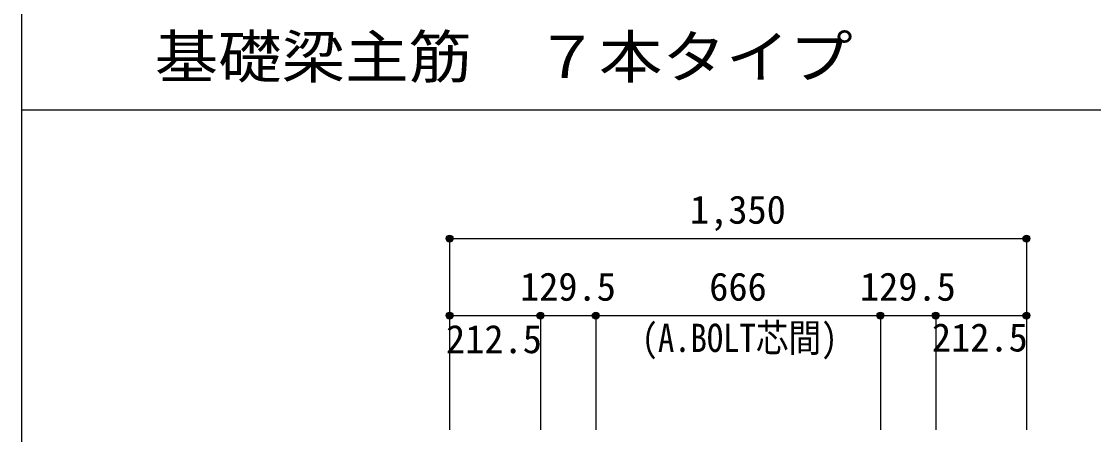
# Model space of a CAD drawing. Units: millimetres at full size, sheet at 1:30. Extents: x -5973 to 5954, y -4195 to 4201.
# Drawn here: x -5973 to -3464, y -981 to -15 of the extents above; entities that cross this region are included whole.
import ezdxf
from ezdxf.enums import TextEntityAlignment as Align

# ---------------------------------------------------------------- set-up
doc = ezdxf.new("R2010")
doc.units = ezdxf.units.MM
doc.header["$LTSCALE"] = 30
doc.header["$PDMODE"] = 32
doc.header["$PDSIZE"] = 15
for name, color, linetype in [('0-7_文字', 4, 'Continuous'), ('0-D_寸法', 4, 'Continuous'), ('6-7_文字', 7, 'Continuous'), ('F-0_枠', 6, 'Continuous')]:
    doc.layers.add(name, color=color, linetype=linetype)
doc.styles.add('ＭＳ ゴシック', font='')
doc.styles.get('ＭＳ ゴシック').set_extended_font_data('MS Gothic')

msp = doc.modelspace()

# ---------------------------------------------------------------- linework, layer by layer
at = {"layer": '0-D_寸法'}
for p, q in [((-4970.8, -522.85), (-4970.8, -702.85)), ((-4970.8, -522.85), (-4970.8, -702.85)), ((-4970.8, -522.85), (-3620.8, -522.85)), ((-3620.8, -522.85), (-3620.8, -702.85)), ((-4970.8, -702.85), (-4758.3, -702.85)), ((-4970.8, -702.85), (-4970.8, -969.89)), ((-4758.3, -702.85), (-4758.3, -969.89)), ((-4758.3, -702.85), (-4628.8, -702.85)), ((-4628.8, -702.85), (-4628.8, -969.89)), ((-4628.8, -702.85), (-3962.8, -702.85)), ((-3962.8, -702.85), (-3962.8, -969.89)), ((-3962.8, -702.85), (-3833.3, -702.85)), ((-3833.3, -702.85), (-3833.3, -969.89)), ((-3833.3, -702.85), (-3620.8, -702.85)), ((-3620.8, -702.85), (-3620.8, -969.89)), ((-3620.8, -702.85), (-3620.8, -969.89))]:
    msp.add_line(p, q, dxfattribs=at)
for centre, radius in [((-4970.8, -522.85), 8), ((-4970.8, -522.85), 7.2), ((-4970.8, -522.85), 6.4), ((-4970.8, -522.85), 5.6), ((-4970.8, -522.85), 4.8), ((-4970.8, -522.85), 4), ((-4970.8, -522.85), 3.2), ((-4970.8, -522.85), 2.4), ((-4970.8, -522.85), 1.6), ((-4970.8, -522.85), 0.8), ((-3620.8, -522.85), 8), ((-3620.8, -522.85), 7.2), ((-3620.8, -522.85), 6.4), ((-3620.8, -522.85), 5.6), ((-3620.8, -522.85), 4.8), ((-3620.8, -522.85), 4), ((-3620.8, -522.85), 3.2), ((-3620.8, -522.85), 2.4), ((-3620.8, -522.85), 1.6), ((-3620.8, -522.85), 0.8), ((-4970.8, -702.85), 8), ((-4970.8, -702.85), 7.2), ((-4970.8, -702.85), 6.4), ((-4970.8, -702.85), 5.6), ((-4970.8, -702.85), 4.8), ((-4970.8, -702.85), 4), ((-4970.8, -702.85), 3.2), ((-4970.8, -702.85), 2.4), ((-4970.8, -702.85), 1.6), ((-4970.8, -702.85), 0.8), ((-4758.3, -702.85), 8), ((-4758.3, -702.85), 7.2), ((-4758.3, -702.85), 6.4), ((-4758.3, -702.85), 5.6), ((-4758.3, -702.85), 4.8), ((-4758.3, -702.85), 4), ((-4758.3, -702.85), 3.2), ((-4758.3, -702.85), 2.4), ((-4758.3, -702.85), 1.6), ((-4758.3, -702.85), 0.8), ((-4628.8, -702.85), 8), ((-4628.8, -702.85), 7.2), ((-4628.8, -702.85), 6.4), ((-4628.8, -702.85), 5.6), ((-4628.8, -702.85), 4.8), ((-4628.8, -702.85), 4), ((-4628.8, -702.85), 3.2), ((-4628.8, -702.85), 2.4), ((-4628.8, -702.85), 1.6), ((-4628.8, -702.85), 0.8), ((-3962.8, -702.85), 8), ((-3962.8, -702.85), 7.2), ((-3962.8, -702.85), 6.4), ((-3962.8, -702.85), 5.6), ((-3962.8, -702.85), 4.8), ((-3962.8, -702.85), 4), ((-3962.8, -702.85), 3.2), ((-3962.8, -702.85), 2.4), ((-3962.8, -702.85), 1.6), ((-3962.8, -702.85), 0.8), ((-3833.3, -702.85), 8), ((-3833.3, -702.85), 7.2), ((-3833.3, -702.85), 6.4), ((-3833.3, -702.85), 5.6), ((-3833.3, -702.85), 4.8), ((-3833.3, -702.85), 4), ((-3833.3, -702.85), 3.2), ((-3833.3, -702.85), 2.4), ((-3833.3, -702.85), 1.6), ((-3833.3, -702.85), 0.8), ((-3620.8, -702.85), 8), ((-3620.8, -702.85), 7.2), ((-3620.8, -702.85), 6.4), ((-3620.8, -702.85), 5.6), ((-3620.8, -702.85), 4.8), ((-3620.8, -702.85), 4), ((-3620.8, -702.85), 3.2), ((-3620.8, -702.85), 2.4), ((-3620.8, -702.85), 1.6), ((-3620.8, -702.85), 0.8)]:
    msp.add_circle(centre, radius, dxfattribs=at)
at = {"layer": '0-D_寸法', "color": 7}
for p in [(-4970.8, -522.85), (-4970.8, -522.85), (-3620.8, -522.85), (-4970.8, -702.85), (-4970.8, -702.85), (-4758.3, -702.85), (-4758.3, -702.85), (-4628.8, -702.85), (-4628.8, -702.85), (-3962.8, -702.85), (-3962.8, -702.85), (-3833.3, -702.85), (-3833.3, -702.85), (-3620.8, -702.85), (-3620.8, -702.85)]:
    msp.add_point(p, dxfattribs=at)
at = {"layer": 'F-0_枠'}
msp.add_line((-5972.88, 4201.15), (-5972.88, -4195.24), dxfattribs=at)
at = {"layer": 'F-0_枠', "color": 2}
msp.add_line((-5972.88, -222.05), (3723.6, -222.05), dxfattribs=at)

# ---------------------------------------------------------------- texts
at = {"layer": '0-7_文字', "style": 'ＭＳ ゴシック', "width": 0.85}
msp.add_text('(A.BOLT芯間)', height=65.98, dxfattribs=at).set_placement((-4521.31, -807.62), align=Align.BOTTOM_LEFT)
at = {"layer": '0-D_寸法', "style": 'ＭＳ ゴシック'}
for s, p in [('1,350', (-4408.3, -507.85)), ('129.5', (-4806.05, -687.85)), ('666', (-4363.3, -687.85)), ('129.5', (-4010.55, -687.85)), ('212.5', (-4979.25, -810.52)), ('212.5', (-3842.12, -806.61))]:
    msp.add_text(s, height=65.98, dxfattribs=at).set_placement(p, align=Align.BOTTOM_LEFT)
at = {"layer": '6-7_文字', "color": 2, "style": 'ＭＳ ゴシック', "width": 1.1}
msp.add_text('\u3000\u3000基礎梁主筋\u3000７本タイプ', height=98.97, dxfattribs=at).set_placement((-5957.88, -177.05), align=Align.BOTTOM_LEFT)

doc.saveas('drawing.dxf')
